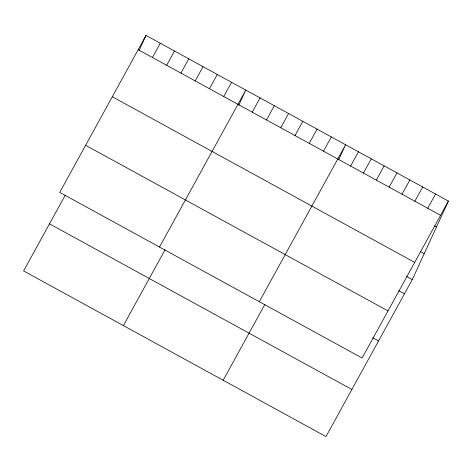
<?xml version="1.0" encoding="UTF-8"?>
<svg xmlns="http://www.w3.org/2000/svg" width="472" height="472" viewBox="0 0 472 472"><rect width="100%" height="100%" fill="white"/><g stroke="black" fill="none" stroke-linecap="round" stroke-linejoin="round"><path stroke-width="0.71" d="M139.063 50.551L146.013 35.429L448.4 201.066L412.274 279.613L325.987 436.57L23.6 270.934L65.289 195.107M238.85 105.209L245.8 90.087L159.512 247.051M338.636 159.866L345.587 144.751L259.299 301.708M146.013 35.429L59.726 192.387L362.112 358.024L448.4 201.066M152.444 57.478L160.273 43.235M166.699 65.289L174.528 51.047M180.953 73.095L188.782 58.852M195.207 80.907L203.037 66.664M209.462 88.712L217.291 74.47M223.716 96.524L231.545 82.281M123.387 325.597L165.076 249.765M252.231 112.141L260.06 97.899M266.485 119.947L274.315 105.704M280.74 127.759L288.569 113.516M294.994 135.564L302.823 121.322M309.248 143.376L317.078 129.133M323.503 151.182L331.332 136.939M223.173 380.255L264.863 304.428M350.613 166.032L358.443 151.789M363.464 173.071L371.293 158.828M376.314 180.109L384.143 165.867M389.164 187.148L396.993 172.905M402.014 194.187L409.843 179.944M414.87 201.225L422.7 186.983M427.721 208.264L435.55 194.027M138.184 49.672L440.571 215.309M434.553 225.929L436.476 226.985M420.34 251.582L424.192 253.688M112.295 96.766L414.681 262.402M406.492 276.445L412.274 279.613M398.663 290.687L404.445 293.855M85.621 145.293L388.002 310.924M372.768 337.781L378.55 340.949M49.489 223.84L351.876 389.477"/></g></svg>
